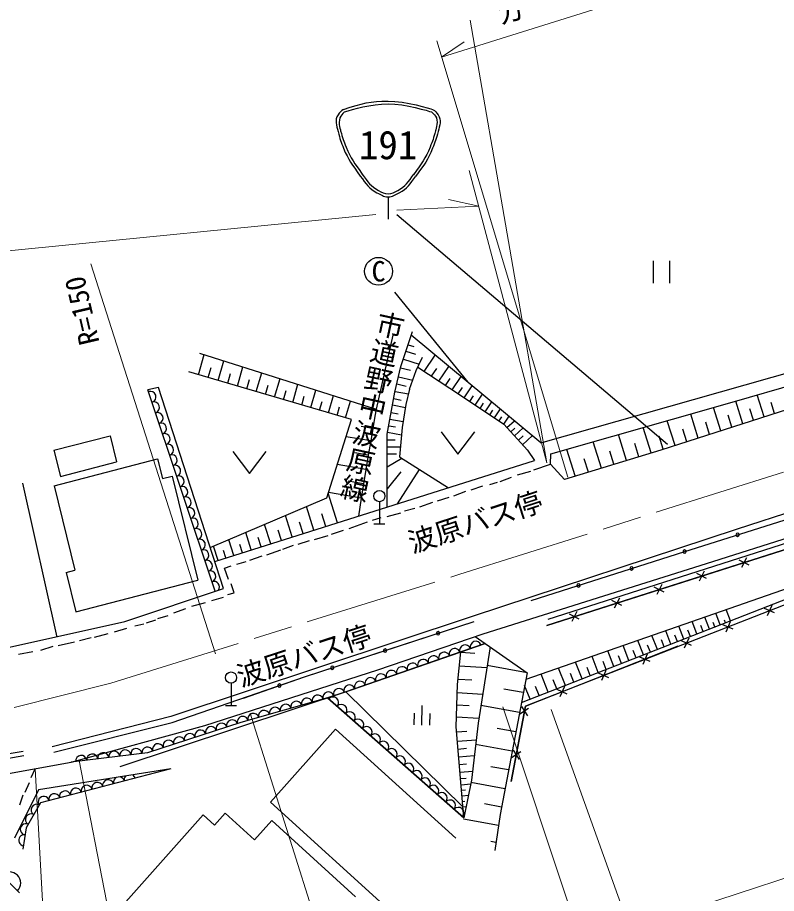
# Model space of a CAD drawing. Units: millimetres, scale not verified. Extents: x 40000 to 680000, y 20000 to 380000.
# Drawn here: x 383860 to 452048, y 240643 to 319347 of the extents above; entities that cross this region are included whole.
import ezdxf
from ezdxf.enums import TextEntityAlignment as Align

# ---------------------------------------------------------------- set-up
doc = ezdxf.new("R2010")
doc.units = ezdxf.units.MM
doc.header["$LTSCALE"] = 1000
doc.linetypes.add('CHAIN', pattern=[18.5, 12, -1.5, 3.5, -1.5])
for name, color, linetype, lineweight in [('M-BGD', 7, 'Continuous', 25), ('M-BMK', 2, 'CHAIN', 13), ('M-STR-HTXT', 7, 'Continuous', 13), ('M-STR-STRC', 7, 'Continuous', 25)]:
    doc.layers.add(name, color=color, linetype=linetype, lineweight=lineweight)
doc.styles.add('@ＭＳ ゴシック', font='')
doc.styles.add('ＭＳ ゴシック', font='')
doc.styles.get('@ＭＳ ゴシック').set_extended_font_data('@MS Gothic')
doc.styles.get('ＭＳ ゴシック').set_extended_font_data('MS Gothic')

msp = doc.modelspace()

# ---------------------------------------------------------------- linework, layer by layer
at = {"layer": 'M-BGD'}
for p, q in [((440954, 297473), (440954, 295473)), ((442454, 295473), (442454, 297473)), ((417577, 290796), (416072, 284161)), ((418306, 287977), (419340, 291137)), ((430862, 281147), (419227, 290792)), ((418951, 289949), (419475, 289777)), ((400114, 287254), (400644, 289060)), ((400199, 289201), (416072, 284161)), ((418761, 289368), (419620, 289087)), ((420403, 287555), (421369, 289010)), ((430862, 281147), (459688, 289295)), ((401881, 286735), (402400, 288503)), ((418531, 288662), (419956, 288196)), ((419689, 287643), (420258, 288822)), ((448266, 284844), (460042, 288236)), ((413859, 283219), (399257, 287506)), ((400997, 286995), (401260, 287888)), ((402746, 286481), (403003, 287356)), ((403611, 286228), (404118, 287957)), ((405303, 285731), (405800, 287423)), ((417770, 285691), (418306, 287977)), ((418276, 287883), (419172, 287673)), ((419087, 285951), (419689, 287643)), ((419830, 287934), (423656, 285410)), ((421063, 287117), (421523, 287811)), ((421723, 286680), (422598, 287999)), ((404457, 285979), (404708, 286835)), ((406960, 285244), (407446, 286901)), ((418093, 287068), (419377, 286766)), ((422321, 286283), (422738, 286912)), ((422918, 285886), (423712, 287082)), ((461643, 286917), (441672, 280487)), ((396525, 286092), (395583, 285904)), ((401624, 267804), (395583, 285904)), ((402366, 268053), (396525, 286092)), ((406132, 285487), (406378, 286325)), ((407771, 285006), (408011, 285826)), ((408581, 284768), (409057, 286390)), ((410202, 284293), (410668, 285878)), ((417785, 285754), (418986, 285533)), ((417941, 286422), (418764, 286230)), ((419087, 285951), (418757, 284585)), ((423460, 285527), (423838, 286097)), ((424002, 285167), (424721, 286251)), ((409392, 284531), (409627, 285332)), ((411788, 283827), (412244, 285378)), ((417074, 281914), (417770, 285691)), ((417667, 285131), (418315, 284979)), ((423656, 285410), (427542, 282819)), ((424493, 284841), (424836, 285358)), ((424985, 284515), (425636, 285498)), ((450947, 283473), (450325, 285437)), ((410995, 284060), (411226, 284844)), ((412564, 283599), (412789, 284367)), ((413339, 283372), (413785, 284889)), ((416072, 284161), (415966, 283530)), ((417557, 284534), (418715, 284320)), ((418757, 284585), (418427, 282513)), ((425430, 284220), (425740, 284688)), ((425875, 283925), (426466, 284815)), ((426708, 283372), (427242, 284176)), ((431781, 280134), (448266, 284844)), ((447052, 282219), (446390, 284308)), ((449026, 282855), (448385, 284878)), ((449986, 283164), (449659, 284196)), ((451882, 283774), (451566, 284771)), ((415966, 283530), (415779, 282421)), ((417433, 283863), (418053, 283749)), ((426292, 283648), (426573, 284072)), ((427125, 283095), (427377, 283476)), ((427542, 282819), (428018, 283537)), ((445024, 281566), (444341, 283723)), ((448039, 282537), (447700, 283605)), ((411645, 276201), (413859, 283219)), ((415779, 282421), (414748, 282595)), ((417214, 282672), (417818, 282561)), ((417323, 283267), (418512, 283048)), ((427542, 282819), (429685, 280464)), ((427834, 282498), (428521, 283123)), ((442940, 280896), (442235, 283121)), ((446038, 281893), (445688, 282998)), ((387131, 280463), (392174, 281776)), ((392174, 281776), (392753, 279422)), ((415779, 282421), (415592, 281313)), ((417074, 275367), (417074, 281914)), ((417104, 282077), (418368, 281845)), ((418427, 282513), (418192, 279875)), ((421933, 282112), (423433, 280112)), ((423433, 280112), (424933, 282112)), ((428170, 282128), (428541, 282465)), ((428507, 281758), (429301, 282481)), ((429230, 280964), (430139, 281791)), ((438584, 279547), (437847, 281873)), ((440794, 280220), (440072, 282503)), ((443982, 281231), (443620, 282374)), ((475380, 282093), (448508, 273388)), ((415592, 281313), (413375, 281687)), ((415592, 281313), (415374, 280026)), ((417074, 281391), (417798, 281401)), ((428868, 281361), (429294, 281749)), ((436312, 278856), (435565, 281215)), ((439689, 279884), (439312, 281075)), ((441869, 280551), (441495, 281733)), ((387131, 280463), (387710, 278110)), ((403197, 280366), (404697, 278366)), ((404697, 278366), (406197, 280366)), ((415374, 280026), (414177, 280228)), ((417074, 280764), (418272, 280768)), ((429644, 280509), (429690, 280551)), ((429685, 280464), (430297, 279545)), ((441672, 280487), (433005, 277850)), ((433975, 278157), (433218, 280545)), ((437448, 279202), (437069, 280399)), ((387161, 277263), (396451, 279681)), ((387710, 278110), (392753, 279422)), ((396451, 279681), (396885, 277915)), ((401582, 270473), (430297, 279545)), ((415374, 280026), (415157, 278738)), ((417074, 280138), (417923, 280143)), ((417074, 278982), (418375, 279759)), ((418192, 279875), (422571, 277104)), ((431757, 279216), (431781, 280134)), ((435145, 278501), (434764, 279704)), ((415157, 278738), (412582, 279173)), ((415157, 278738), (414940, 277450)), ((417994, 275645), (419984, 278741)), ((430249, 278715), (431757, 279216)), ((433005, 277850), (431757, 279216)), ((396885, 277915), (397762, 278143)), ((397762, 278143), (400063, 268784)), ((417100, 276997), (418340, 278522)), ((427211, 277655), (428247, 278056)), ((428789, 278244), (429967, 278574)), ((387434, 263669), (384329, 277513)), ((387161, 277263), (389023, 269691)), ((414940, 277450), (413563, 277683)), ((414940, 277450), (414723, 276163)), ((424621, 276925), (425657, 277255)), ((426293, 277396), (426976, 277585)), ((445770, 270290), (467484, 277214)), ((412616, 273959), (411776, 276617)), ((414723, 276163), (411789, 276658)), ((423066, 276384), (424150, 276784)), ((401180, 271716), (411645, 276201)), ((414723, 276163), (414497, 274553)), ((416374, 275846), (416374, 273846)), ((420005, 275371), (421182, 275795)), ((421582, 275913), (422642, 276242)), ((410486, 273286), (409813, 275416)), ((411551, 273622), (411198, 274740)), ((417061, 274523), (418285, 274853)), ((418639, 275018), (419557, 275277)), ((463292, 275424), (431498, 265250)), ((443826, 271377), (454625, 274792)), ((408548, 272673), (407935, 274611)), ((409517, 272980), (409195, 273997)), ((413646, 273440), (415294, 274029)), ((415765, 274170), (416543, 274429)), ((406610, 272061), (406058, 273807)), ((407579, 272367), (407288, 273288)), ((412068, 272934), (413151, 273275)), ((415874, 273846), (416874, 273846)), ((448508, 273388), (424696, 265517)), ((431404, 264732), (457922, 273163)), ((457922, 273163), (444663, 268948)), ((403291, 271013), (402844, 272429)), ((404864, 271510), (404367, 273082)), ((405737, 271785), (405475, 272615)), ((409077, 272015), (410078, 272345)), ((410549, 272451), (411774, 272816)), ((401875, 270565), (401472, 271841)), ((404078, 271261), (403842, 272008)), ((406263, 271061), (407523, 271532)), ((407699, 271591), (408665, 271933)), ((402583, 270789), (402370, 271462)), ((404732, 270590), (405827, 270979)), ((460984, 270832), (429524, 259873)), ((430014, 266975), (443826, 271377)), ((449369, 270815), (448909, 269927)), ((402459, 269860), (403048, 270084)), ((403578, 270225), (404390, 270472)), ((425705, 263978), (445770, 270290)), ((429129, 257798), (461063, 270277)), ((449583, 270141), (448695, 270600)), ((388236, 269486), (389023, 269691)), ((388236, 269486), (389109, 265934)), ((402824, 268859), (402459, 269860)), ((461125, 269842), (429496, 257478)), ((445771, 268929), (444883, 269388)), ((445557, 269603), (445097, 268715)), ((389109, 265934), (400063, 268784)), ((403331, 267658), (403060, 268471)), ((444663, 268948), (431404, 264732)), ((441745, 268391), (441285, 267503)), ((393511, 265085), (402366, 268053)), ((402765, 267493), (403331, 267658)), ((441959, 267717), (441071, 268176)), ((401329, 266963), (402365, 267270)), ((438147, 266505), (437259, 266965)), ((437933, 267179), (437473, 266291)), ((397902, 265868), (398997, 266245)), ((399527, 266445), (400752, 266799)), ((447931, 265146), (447540, 266148)), ((451877, 265848), (450961, 266249)), ((451620, 266506), (451219, 265590)), ((396466, 265350), (397384, 265621)), ((424696, 265517), (397626, 256533)), ((434335, 265293), (433447, 265753)), ((434121, 265967), (433661, 265079)), ((446026, 264401), (445607, 265475)), ((447000, 264782), (446595, 265819)), ((379898, 262071), (393511, 265085)), ((392568, 264149), (393687, 264491)), ((394393, 264679), (395217, 264879)), ((395453, 264962), (396277, 265221)), ((409631, 260111), (424895, 265080)), ((417263, 262595), (424895, 265080)), ((443730, 263504), (443278, 264664)), ((444899, 263961), (444464, 265077)), ((445463, 264181), (445251, 264723)), ((446513, 264591), (446360, 264983)), ((448152, 264392), (447236, 264793)), ((447465, 264964), (447377, 265190)), ((447894, 265050), (447493, 264134)), ((390766, 263678), (392015, 264008)), ((416237, 260728), (425705, 263978)), ((424982, 263730), (429638, 260469)), ((441349, 262573), (440862, 263822)), ((442561, 263047), (442092, 264251)), ((443146, 263276), (442917, 263862)), ((444315, 263733), (444095, 264296)), ((387516, 262913), (388965, 263266)), ((389424, 263360), (390472, 263643)), ((413859, 258939), (425881, 263101)), ((425881, 263101), (423685, 262341)), ((429496, 257478), (443226, 262895)), ((438790, 261573), (438265, 262918)), ((440092, 262082), (439587, 263378)), ((440721, 262328), (440474, 262960)), ((441955, 262810), (441718, 263419)), ((444426, 262935), (443510, 263336)), ((444169, 263594), (443768, 262678)), ((383960, 262136), (385232, 262383)), ((385962, 262501), (387057, 262866)), ((409631, 260111), (417263, 262595)), ((423685, 262341), (413343, 258768)), ((423397, 259433), (423685, 262341)), ((423683, 262318), (424953, 262241)), ((426322, 262791), (425234, 255948)), ((437439, 261046), (436895, 262440)), ((439441, 261828), (439185, 262484)), ((440444, 262137), (440042, 261221)), ((434588, 259932), (434003, 261433)), ((436039, 260499), (435475, 261946)), ((436739, 260772), (436463, 261480)), ((438114, 261310), (437849, 261991)), ((440701, 261479), (439785, 261880)), ((400694, 255736), (416237, 260728)), ((423563, 261111), (426031, 260961)), ((429638, 260469), (426056, 261119)), ((433084, 259344), (432476, 260901)), ((435314, 260215), (435027, 260950)), ((436718, 260681), (436317, 259765)), ((397745, 256016), (409631, 260111)), ((404164, 258196), (409631, 260111)), ((423443, 259903), (424689, 259828)), ((429638, 260469), (427212, 247728)), ((431524, 258734), (430894, 260350)), ((432304, 259039), (431995, 259831)), ((433836, 259638), (433538, 260401)), ((436976, 260023), (436060, 260424)), ((393087, 252062), (413859, 258939)), ((403047, 259543), (403047, 257543)), ((423279, 255618), (423397, 259433)), ((429298, 258686), (427551, 259003)), ((429907, 258102), (429423, 259344)), ((430716, 258418), (430395, 259241)), ((433250, 258566), (432334, 258967)), ((432993, 259225), (432591, 258309)), ((411715, 258229), (403923, 256001)), ((413343, 258768), (411715, 258229)), ((423962, 247446), (411715, 258229)), ((411715, 258229), (423962, 247446)), ((413343, 258768), (423879, 248438)), ((423374, 258693), (425648, 258555)), ((402547, 257543), (403547, 257543)), ((420176, 255777), (420213, 257527)), ((423340, 257599), (424437, 257533)), ((428958, 256902), (425486, 257532)), ((429496, 257478), (428201, 250719)), ((428201, 250719), (429496, 257478)), ((429129, 257439), (429690, 256612)), ((419498, 256842), (419476, 255792)), ((420898, 256812), (420876, 255763)), ((429757, 257261), (428996, 256745)), ((397626, 256533), (386972, 253830)), ((387131, 253353), (397745, 256016)), ((403923, 256001), (395542, 253294)), ((423306, 256505), (425303, 256384)), ((425234, 255948), (424645, 250837)), ((388683, 252439), (400694, 255736)), ((412442, 255421), (406601, 248850)), ((412442, 255421), (423228, 245600)), ((423962, 247446), (423279, 255618)), ((423317, 255159), (424239, 255236)), ((428628, 255167), (426959, 255469)), ((423387, 254322), (425062, 254462)), ((377678, 252262), (384366, 253439)), ((423445, 253624), (424213, 253688)), ((428298, 253431), (425012, 254027)), ((428376, 253511), (428937, 252683)), ((380621, 252340), (384432, 253055)), ((395542, 253294), (388683, 252439)), ((423504, 252927), (424899, 253043)), ((429070, 253377), (428243, 252816)), ((378744, 250649), (388683, 252439)), ((385449, 251879), (385042, 251025)), ((423562, 252229), (424190, 252281)), ((427976, 251742), (426383, 252031)), ((397627, 251838), (385733, 249947)), ((423620, 251531), (424736, 251625)), ((384920, 250598), (384514, 249724)), ((423667, 250974), (424169, 251016)), ((423714, 250416), (424575, 250488)), ((424645, 250837), (423962, 247446)), ((427654, 250053), (424599, 250607)), ((385733, 249947), (383578, 245617)), ((423755, 249918), (424113, 249948)), ((384351, 249480), (384026, 248565)), ((406601, 248850), (417387, 239029)), ((423797, 249420), (424369, 249468)), ((423838, 248921), (424052, 248939)), ((423880, 248423), (424163, 248447)), ((423922, 247925), (423991, 247931)), ((427341, 248409), (425822, 248685)), ((400525, 247720), (391920, 238038)), ((400525, 247720), (401549, 246787)), ((402503, 247861), (401549, 246787)), ((402503, 247861), (405144, 245456)), ((406695, 247201), (405144, 245456)), ((406695, 247201), (414219, 240351)), ((427070, 246758), (423938, 247326)), ((427212, 247728), (426741, 244502)), ((426847, 245226), (426383, 245310)), ((384040, 240701), (381496, 243198))]:
    msp.add_line(p, q, dxfattribs=at)
msp.add_lwpolyline([(397627, 251838), (385937, 248788), (384636, 246552), (384351, 244621)], dxfattribs=at)
for centre in [(416374, 276346), (403047, 260043)]:
    msp.add_circle(centre, 500, dxfattribs=at)
for centre, radius, start, end in [((395800, 285256), 500, 288.45678, 108.45678), ((396116, 284307), 500, 288.45678, 108.45678), ((396433, 283359), 500, 288.45678, 108.45678), ((396749, 282410), 500, 288.45678, 108.45678), ((397066, 281462), 500, 288.45678, 108.45678), ((397383, 280513), 500, 288.45678, 108.45678), ((397699, 279564), 500, 288.45678, 108.45678), ((398016, 278616), 500, 288.45678, 108.45678), ((398332, 277667), 500, 288.45678, 108.45678), ((398649, 276719), 500, 288.45678, 108.45678), ((398965, 275770), 500, 288.45678, 108.45678), ((399282, 274822), 500, 288.45678, 108.45678), ((399599, 273873), 500, 288.45678, 108.45678), ((399915, 272924), 500, 288.45678, 108.45678), ((400232, 271976), 500, 288.45678, 108.45678), ((448557, 272873), 150, 360, 180), ((448557, 272873), 150, 180, 360), ((400548, 271027), 500, 288.45678, 108.45678), ((443789, 271366), 150, 360, 180), ((443789, 271366), 150, 180, 360), ((400865, 270079), 500, 288.45678, 108.45678), ((439025, 269847), 150, 360, 180), ((401182, 269130), 500, 288.45678, 108.45678), ((439025, 269847), 150, 180, 360), ((401498, 268182), 500, 325.78073, 108.45678), ((434261, 268329), 150, 360, 180), ((434261, 268329), 150, 180, 360), ((421641, 264020), 150, 360, 180), ((421641, 264020), 150, 180, 360), ((424083, 262479), 500, 19.0973, 199.0912), ((425028, 262806), 500, 19.0973, 199.0973), ((416886, 262473), 150, 360, 180), ((416886, 262473), 150, 180, 360), ((422193, 261825), 500, 19.0586, 199.0586), ((423138, 262152), 500, 19.0586, 199.0586), ((419357, 260846), 500, 19.0586, 199.0586), ((420303, 261172), 500, 19.0586, 199.0586), ((421248, 261499), 500, 19.0586, 199.0586), ((412132, 260925), 150, 360, 180), ((412132, 260925), 150, 180, 360), ((417467, 260193), 500, 19.0586, 199.0586), ((418412, 260519), 500, 19.0586, 199.0586), ((415577, 259540), 500, 19.0586, 199.0586), ((416522, 259866), 500, 19.0586, 199.0586), ((407394, 259328), 150, 360, 180), ((407394, 259328), 150, 180, 360), ((412739, 258568), 500, 18.31794, 198.31794), ((413686, 258886), 500, 19.05741, 198.8576), ((414632, 259213), 500, 19.0586, 199.0586), ((409867, 257701), 500, 15.95576, 195.95576), ((410829, 257975), 500, 15.95576, 195.95576), ((411789, 258253), 500, 18.31417, 196.33017), ((412209, 257793), 500, 318.63752, 138.63752), ((406983, 256876), 500, 15.95576, 195.95576), ((407944, 257151), 500, 15.95576, 195.95576), ((408906, 257426), 500, 15.95576, 195.95576), ((412960, 257133), 500, 318.63752, 138.63752), ((405060, 256326), 500, 15.95576, 195.95576), ((406021, 256601), 500, 15.95576, 195.95576), ((413710, 256472), 500, 318.63752, 138.63752), ((402193, 255442), 500, 17.89872, 197.89872), ((403145, 255750), 500, 17.89872, 197.89872), ((404098, 256051), 500, 15.95025, 197.19542), ((414461, 255811), 500, 318.63752, 138.63752), ((399339, 254520), 500, 17.89872, 197.89872), ((400290, 254828), 500, 17.89872, 197.89872), ((401242, 255135), 500, 17.89872, 197.89872), ((415211, 255150), 500, 318.63752, 138.63752), ((397435, 253906), 500, 17.89872, 197.89872), ((398387, 254213), 500, 17.89872, 197.89872), ((415962, 254489), 500, 318.63752, 138.63752), ((416712, 253828), 500, 318.63752, 138.63752), ((393547, 253045), 500, 7.1107, 187.1107), ((394539, 253169), 500, 7.1107, 187.1107), ((395532, 253293), 500, 17.674, 187.12079), ((396484, 253598), 500, 17.89872, 197.89872), ((417463, 253168), 500, 318.63752, 138.63752), ((389578, 252550), 500, 7.1107, 187.1107), ((390570, 252674), 500, 7.1107, 187.1107), ((391563, 252798), 500, 7.1107, 187.1107), ((392555, 252922), 500, 7.1107, 187.1107), ((418214, 252507), 500, 318.63752, 138.63752), ((418964, 251846), 500, 318.63752, 138.63752), ((392972, 250624), 500, 14.62087, 78.55366), ((393940, 250876), 500, 141.12638, 194.62087), ((393940, 250876), 500, 14.62087, 56.93956), ((419715, 251185), 500, 318.63752, 138.63752), ((390069, 249866), 500, 14.62087, 194.62087), ((391037, 250119), 500, 14.62087, 194.62087), ((392005, 250371), 500, 14.62087, 194.62087), ((392972, 250624), 500, 119.51228, 194.62087), ((420465, 250524), 500, 318.63752, 138.63752), ((421216, 249864), 500, 318.63752, 138.63752), ((387166, 249109), 500, 14.62087, 194.62087), ((388134, 249362), 500, 14.62087, 194.62087), ((389102, 249614), 500, 14.62087, 194.62087), ((421966, 249203), 500, 318.63752, 138.63752), ((386206, 248887), 486, 11.399, 217.62724), ((422717, 248542), 500, 318.63752, 138.63752), ((385570, 248158), 500, 59.80838, 239.80838), ((423467, 247881), 500, 318.63752, 138.63752), ((385067, 247294), 500, 59.80838, 239.80838), ((384610, 246409), 497, 65.57892, 262.10386), ((384469, 245422), 500, 81.61675, 261.61675), ((383150, 241575), 1000, 315.53546, 135.53546)]:
    msp.add_arc(centre, radius, start, end, dxfattribs=at)
at = {"layer": 'M-BMK'}
for p, q in [((423606, 269324), (463104, 281796)), ((392236, 259527), (423606, 269324)), ((383569, 257361), (392236, 259527))]:
    msp.add_line(p, q, dxfattribs=at)
at = {"layer": 'M-STR-HTXT'}
for p, q in [((421963, 315780), (453922, 325814)), ((424539, 319122), (431416, 279322)), ((421524, 317238), (433300, 278050)), ((421963, 315780), (423985, 317173)), ((424445, 305604), (431416, 279322)), ((417945, 302025), (425293, 302406)), ((425293, 302406), (422572, 302992)), ((315202, 291674), (416061, 301648)), ((401648, 262177), (390437, 297220)), ((438870, 237465), (505399, 259253)), ((427459, 257419), (434901, 235046)), ((404756, 256854), (413234, 230006)), ((431792, 257184), (439282, 236318)), ((385449, 251879), (386467, 233637)), ((393156, 233260), (389402, 252591))]:
    msp.add_line(p, q, dxfattribs=at)
at = {"layer": 'M-STR-STRC'}
for p, q in [((417155, 303240), (417155, 301240)), ((417945, 301648), (442249, 281017)), ((424350, 286575), (417756, 294677))]:
    msp.add_line(p, q, dxfattribs=at)
msp.add_circle((416294, 296548), 1250, dxfattribs=at)
for points, knots in [([(413155, 311097), (414854, 311626), (415565, 311851), (417155, 311845), (418744, 311838), (420917, 311170), (421155, 311097)], [0, 0, 0, 0, 1, 1, 1, 2, 2, 2, 2]), ([(413155, 311097), (412918, 310950), (412806, 310828), (412655, 310597), (412334, 310106), (412520, 309672), (412655, 309097)], [0, 0, 0, 0, 1, 1, 1, 2, 2, 2, 2]), ([(413252, 310858), (413989, 311088), (415604, 311591), (417155, 311591), (418705, 311591), (420819, 310938), (421057, 310865)], [0, 0, 0, 0, 1, 1, 1, 2, 2, 2, 2]), ([(421155, 311097), (421391, 310950), (421504, 310828), (421655, 310597), (421976, 310106), (421789, 309672), (421655, 309097)], [0, 0, 0, 0, 1, 1, 1, 2, 2, 2, 2]), ([(413248, 310862), (413193, 310813), (413015, 310656), (412905, 310493), (412617, 310066), (412837, 309354), (412892, 309176)], [0, 0, 0, 0, 1, 1, 1, 2, 2, 2, 2]), ([(421059, 310865), (421114, 310816), (421294, 310658), (421405, 310493), (421693, 310066), (421472, 309353), (421417, 309174)], [0, 0, 0, 0, 1, 1, 1, 2, 2, 2, 2]), ([(412655, 309097), (412835, 308398), (412922, 308169), (413155, 307597), (413584, 306542), (413892, 306187), (414655, 305097)], [0, 0, 0, 0, 1, 1, 1, 2, 2, 2, 2]), ([(412892, 309176), (413069, 308489), (413155, 308264), (413383, 307702), (413808, 306656), (414114, 306306), (414869, 305225)], [0, 0, 0, 0, 1, 1, 1, 2, 2, 2, 2]), ([(421418, 309176), (421241, 308489), (421155, 308264), (420926, 307702), (420502, 306656), (420196, 306306), (419440, 305225)], [0, 0, 0, 0, 1, 1, 1, 2, 2, 2, 2]), ([(421655, 309097), (421475, 308398), (421387, 308169), (421155, 307597), (420726, 306542), (420417, 306187), (419655, 305097)], [0, 0, 0, 0, 1, 1, 1, 2, 2, 2, 2]), ([(414655, 305097), (415204, 304370), (415414, 303968), (416155, 303597), (416526, 303411), (416740, 303240), (417155, 303240), (417569, 303240), (417784, 303411), (418155, 303597), (418896, 303968), (419105, 304370), (419655, 305097)], [0, 0, 0, 0, 1, 1, 1, 2, 2, 2, 3, 3, 3, 4, 4, 4, 4]), ([(414832, 305273), (415366, 304566), (415566, 304166), (416292, 303813), (416614, 303657), (416797, 303506), (417155, 303506), (417513, 303506), (417696, 303657), (418018, 303813), (418743, 304166), (418943, 304566), (419478, 305273)], [0, 0, 0, 0, 1, 1, 1, 2, 2, 2, 3, 3, 3, 4, 4, 4, 4])]:
    msp.add_open_spline(points, degree=3, knots=knots, dxfattribs=at)

# ---------------------------------------------------------------- texts
at = {"layer": 'M-BGD', "style": '@ＭＳ ゴシック'}
msp.add_text('市道野中波原線', height=1833, rotation=257.757, dxfattribs=at).set_placement((413883, 275803), align=Align.MIDDLE_RIGHT)
at = {"layer": 'M-BGD', "style": 'ＭＳ ゴシック'}
for p in [(424977, 274035), (409580, 262011)]:
    msp.add_text('波原バス停', height=1833, rotation=18.097, dxfattribs=at).set_placement(p, align=Align.MIDDLE_CENTER)
at = {"layer": 'M-STR-HTXT', "style": 'ＭＳ ゴシック'}
for s, rotation, p in [('ガードレール\u3000L=35.0', 16.087, (439364, 321607)), ('R=150', 103.003, (391069, 293337))]:
    msp.add_text(s, height=1833, rotation=rotation, dxfattribs=at).set_placement(p, align=Align.BOTTOM_CENTER)
at = {"layer": 'M-STR-STRC', "style": 'ＭＳ ゴシック'}
msp.add_text('191', height=2566, dxfattribs=at).set_placement((417155, 305847), align=Align.BOTTOM_CENTER)
msp.add_text('C', height=1833, rotation=359.959, dxfattribs=at).set_placement((416294, 296548), align=Align.MIDDLE_CENTER)

doc.saveas('drawing.dxf')
